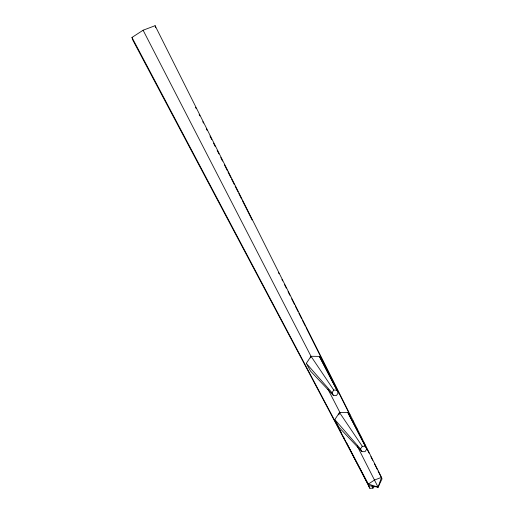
<?xml version="1.0" encoding="UTF-8"?>
<svg xmlns="http://www.w3.org/2000/svg" width="514" height="514" viewBox="0 0 514 514"><rect width="100%" height="100%" fill="white"/><g stroke="black" fill="none" stroke-linecap="round" stroke-linejoin="round"><path stroke-width="0.77" d="M310.572 357.873L311.066 356.292M338.874 414.862L339.465 412.569L340.043 412.691L327.938 389.182M131.976 37.451L368.32 484.079L378.098 487.169L381.529 477.365L155.1 25.7L143.104 30.223L131.976 37.451L132.837 40.143L368.814 485.614L378.098 487.169L382.024 478.9L381.529 477.365L374.674 479.947L368.32 484.079L368.814 485.614M306.312 363.366L311.002 356.286L319.387 356.395L338.302 392.799L336.541 395.452L333.4 395.407L310.54 371.121L306.312 363.366L332.012 392.715L333.4 395.407M332.012 392.715L333.772 390.062L336.914 390.1M334.813 419.591L339.503 412.517L347.888 412.62L366.803 449.024L365.043 451.677L361.901 451.639L339.047 427.346L334.813 419.591L360.513 448.94L361.901 451.639M360.513 448.94L362.274 446.287L365.415 446.332M368.75 486.141L369.868 488.3L372.926 488.178L374.391 486.469M333.772 390.062L311.002 356.292L143.104 30.223M339.51 412.524L362.274 446.287M338.302 392.799L319.387 356.395M366.803 449.024L347.888 412.62M340.178 430.758L341.013 432.377L340.281 430.95M357.185 445.979L378.098 487.169M343.892 437.684L344.624 439.11M346.436 442.605L369.868 488.3M195.558 107.31L196.277 108.743M199.162 114.481L199.882 115.913M202.76 121.657L203.48 123.09M206.358 128.828L207.078 130.26M209.963 136.004L211.762 139.59M213.561 143.175L215.36 146.76M217.159 150.351L218.958 153.937M220.757 157.522L222.556 161.113M224.361 164.698L227.239 170.436M227.959 171.869L230.837 177.613M231.557 179.045L234.435 184.783M235.155 186.216L238.04 191.96M238.759 193.392L241.638 199.13M242.357 200.563L252.078 219.934M278.357 272.304L279.076 273.737M281.955 279.475L282.674 280.907M284.473 284.499L286.272 288.084M288.071 291.669L289.87 295.254M291.676 298.846L294.554 304.584M295.274 306.016L298.152 311.76M298.872 313.193L301.75 318.931M302.47 320.363L305.355 326.107M306.074 327.54L348.55 412.189M349.269 413.622L349.989 415.055M352.867 420.799L353.587 422.232M356.465 427.969L357.185 429.402M360.07 435.146L361.869 438.731M363.668 442.316L365.467 445.901M367.266 449.493L369.065 453.078M370.864 456.663L372.669 460.255M374.468 463.84L377.347 469.578M378.066 471.01L380.945 476.754M371.995 485.981L372.926 488.178M155.1 25.7L155.748 27.724"/></g></svg>
